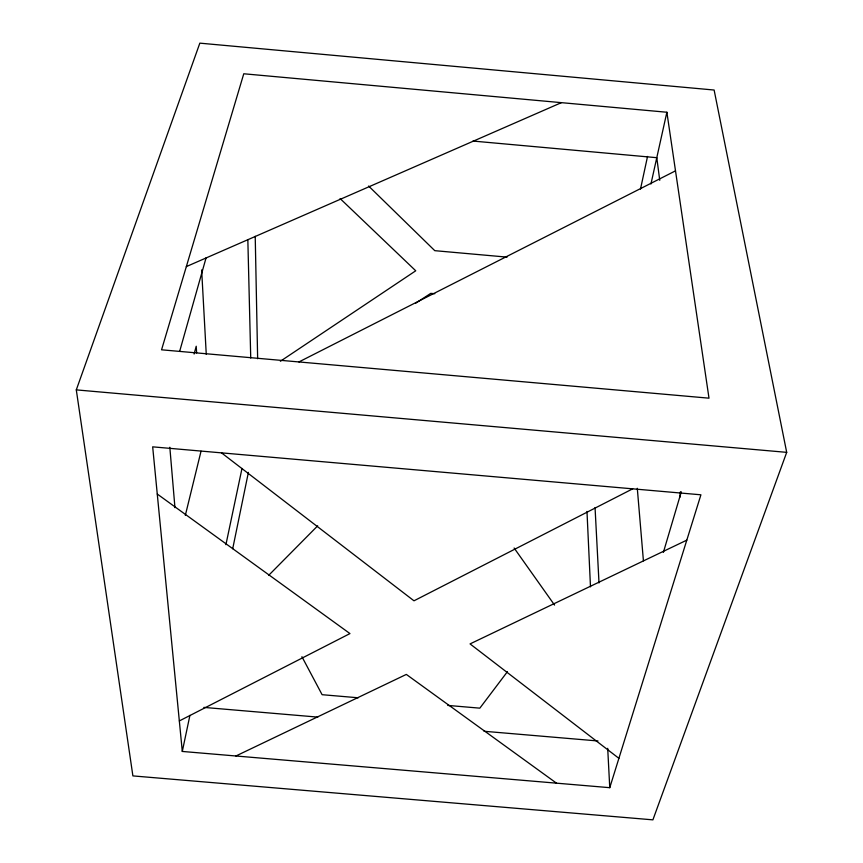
<?xml version="1.0" encoding="UTF-8"?>
<svg xmlns="http://www.w3.org/2000/svg" width="863" height="863" viewBox="0 0 863 863"><rect width="100%" height="100%" fill="white"/><g stroke="black" fill="none" stroke-linecap="round" stroke-linejoin="round"><path stroke-width="1.29" d="M679.968 497.185L680.411 491.834M232.708 548.717L248.393 472.374M182.298 751.446L152.675 446.84L700.918 494.801L609.763 787.682L182.298 751.446L189.914 715.384M225.912 544.682L241.996 468.436M640.486 189.116L647.541 156.43M650.95 183.992L666.872 112.244L243.765 73.776L161.554 349.806L708.998 398.177L666.872 112.244M185.329 515.362L201.036 451.187M194.11 354.024L196.214 346.236L196.624 352.891M179.752 351.025L206.106 257.746M663.377 552.385L681.295 491.834M76.3 389.882L199.838 43.15L714.122 90.032L786.7 452.352L652.903 819.85L132.891 775.902L76.3 389.882L786.7 452.352M507.422 671.673L479.839 708.156L447.757 705.416M268.781 575.243L317.692 525.826M280.367 361.273L415.739 270.788L340.098 198.555M415.621 303.258L430.766 293.366L434.79 293.722M179.331 720.939L349.957 633.582L157.271 494.035M632.687 488.836L413.981 600.81L221.511 452.859M298.922 361.942L675.502 170.852M235.912 755.988L406.333 674.413L556.516 783.173M686.808 540.141L470.055 643.906L618.9 758.329M186.332 266.602L561.392 102.654M358.188 697.779L322.104 694.693L301.921 656.7M203.873 707.401L317.811 717.11M484.035 731.263L597.973 740.972M472.978 141.057L656.786 157.692L659.753 180.335M507.066 257.131L434.779 250.669L368.609 186.03M514.121 548.016L554.553 605.082M637.293 488.285L643.42 560.821M169.828 447.25L174.952 507.671M201.64 269.925L206.268 354.391M595.049 507.53L599.008 582.913M607.703 748.329L609.763 787.682M586.98 511.425L590.486 586.84M247.843 239.903L250.734 358.048M255.221 236.3L257.649 358.738"/></g></svg>
